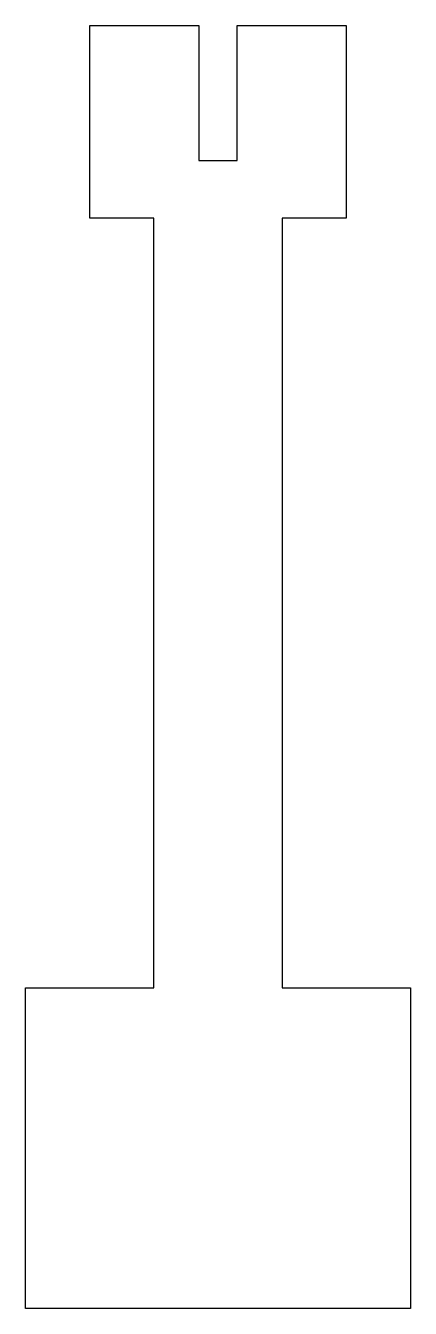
# Model space of a CAD drawing. Extents: x 0 to 6, y 0 to 20.
import ezdxf

# ---------------------------------------------------------------- set-up
doc = ezdxf.new("R2010")
doc.units = 0
doc.layers.add('Layer_1', color=7, linetype='CONTINUOUS')

msp = doc.modelspace()

# ---------------------------------------------------------------- linework, layer by layer
at = {"layer": 'Layer_1', "color": 7}
for p, q in [((1, 20.000001), (2.7, 20.000001)), ((1, 17.000001), (1, 20.000001)), ((2.7, 20.000001), (2.7, 17.900002)), ((3.3, 17.900002), (3.3, 20.000001)), ((3.3, 20.000001), (5, 20.000001)), ((5, 20.000001), (5, 17.000001)), ((2.7, 17.900002), (3.3, 17.900002)), ((2, 17.000001), (1, 17.000001)), ((2, 4.999991), (2, 17.000001)), ((5, 17.000001), (4, 17.000001)), ((4, 17.000001), (4, 4.999991)), ((0, 0.000001), (0, 4.999991)), ((0, 4.999991), (2, 4.999991)), ((4, 4.999991), (6, 4.999991)), ((6, 4.999991), (6, 0.000001)), ((6, 0.000001), (0, 0.000001))]:
    msp.add_line(p, q, dxfattribs=at)

doc.saveas('drawing.dxf')
